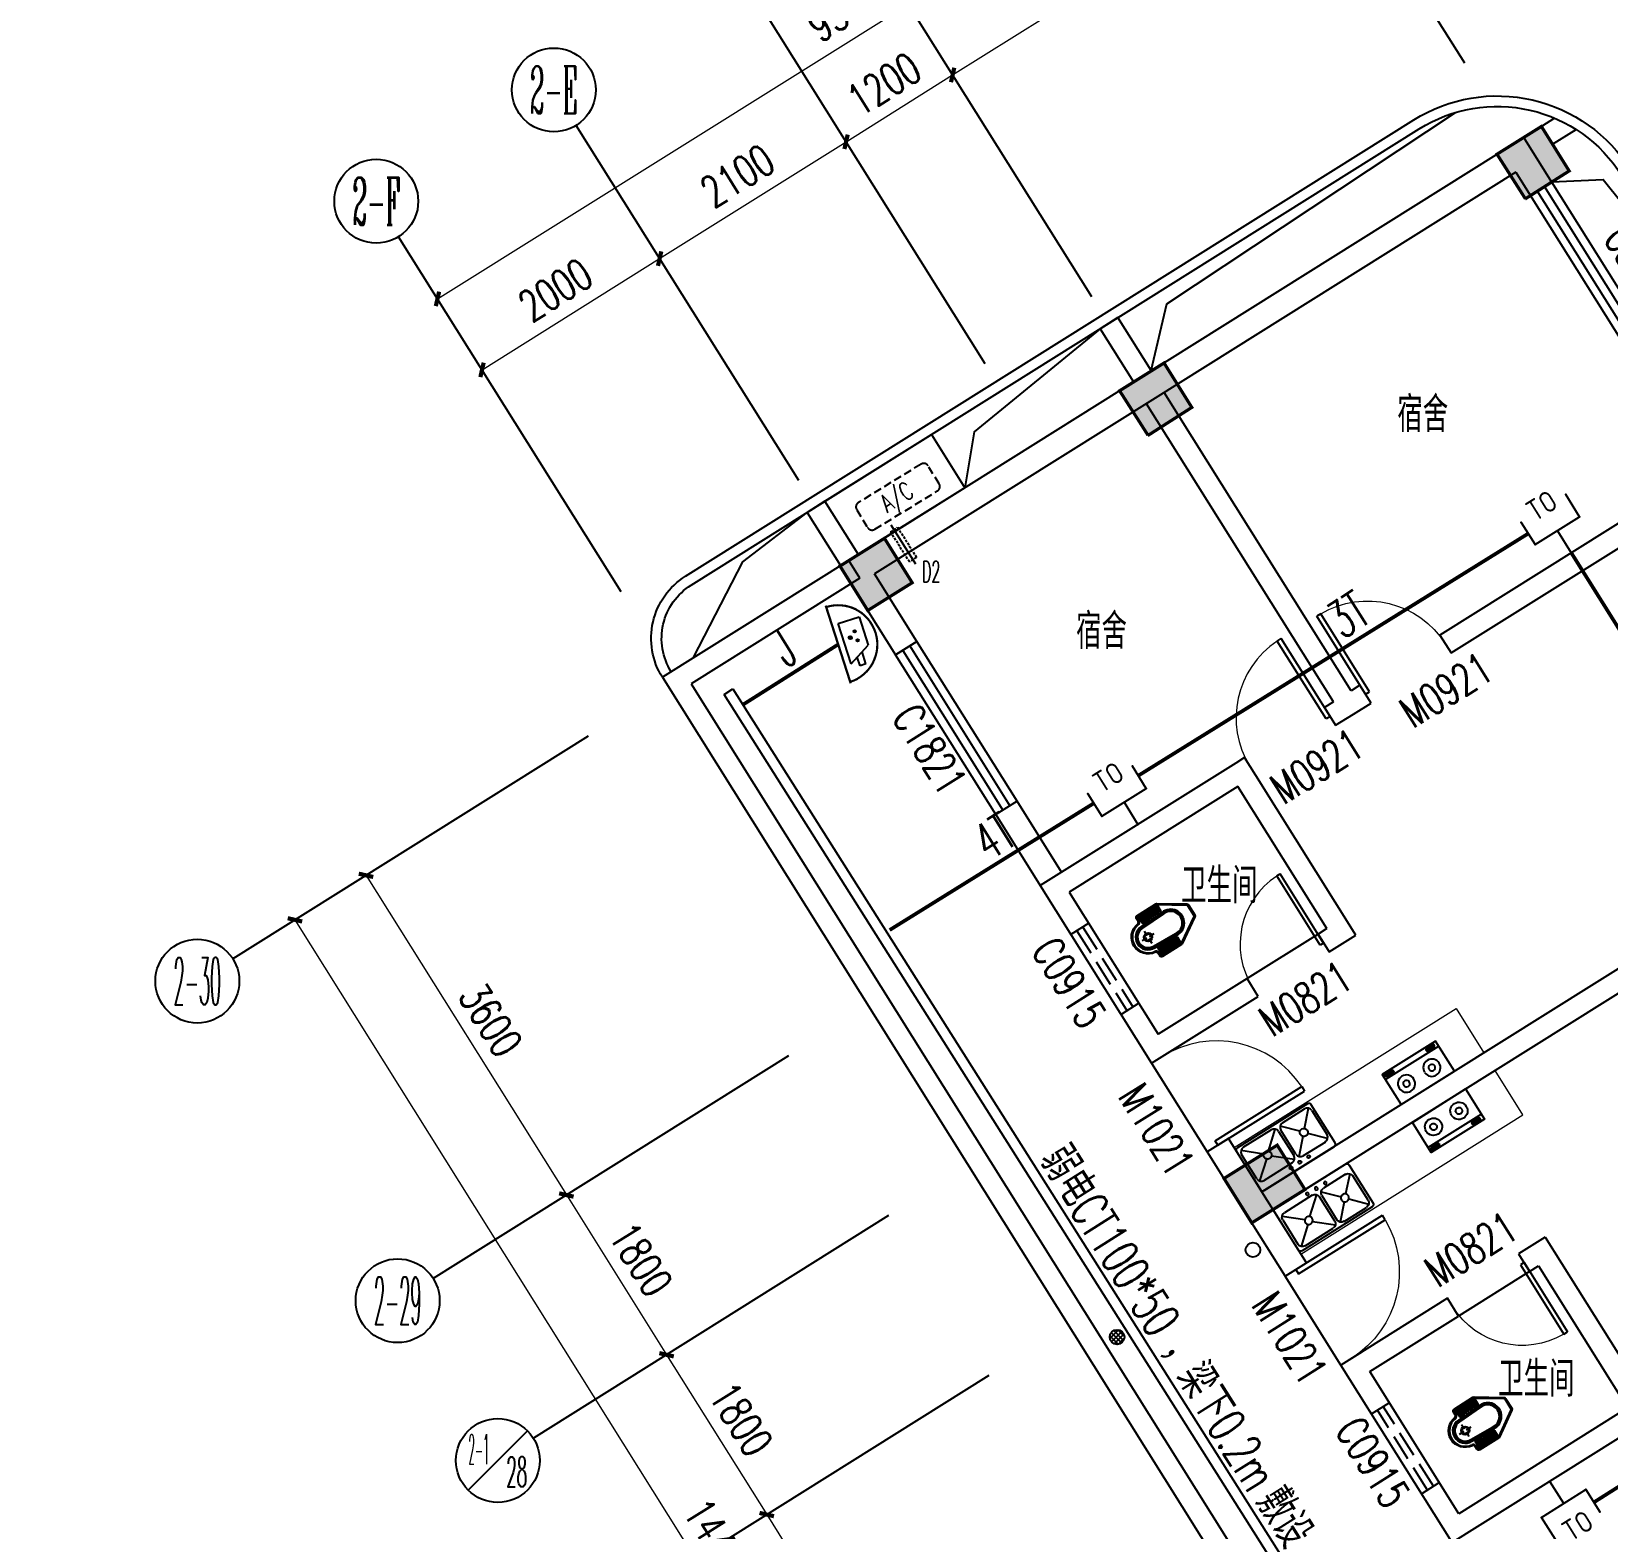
# Model space of a CAD drawing. Extents: x -9422388 to 15610651, y -1992469 to 953794.
# Drawn here: x -2559609 to -2544570, y -347411 to -333124 of the extents above; entities that cross this region are included whole.
import ezdxf
from ezdxf.enums import TextEntityAlignment as Align

# ---------------------------------------------------------------- set-up
doc = ezdxf.new("R2010")
doc.units = 0
doc.header["$LTSCALE"] = 1000
for name, pattern in [('( Hidden )', [0.375, 0.25, -0.125]), ('ACAD_ISO04W100', [30, 24, -3, 0, -3]), ('DASH', [0.35, 0.25, -0.1])]:
    doc.linetypes.add(name, pattern=pattern)
for name, color, linetype in [('A-ANNO-TEXT', 7, 'Continuous'), ('A-ELEV-LIN-0.3', 30, 'Continuous'), ('A-ELEV-LIN-0.4', 40, 'Continuous'), ('A-FLOR-HVAC', 4, 'Continuous'), ('A-FLOR-OTHER2-ON', 83, 'Continuous'), ('A-SECT-DOOR', 141, 'Continuous'), ('AXIS', 3, 'Continuous'), ('AXIS_TEXT', 7, 'Continuous'), ('C-KZ', 2, 'Continuous'), ('C-Z-HATCH', 253, 'Continuous'), ('CABLETRAY_PDS', 5, 'Continuous'), ('EQUIP-安防', 3, 'Continuous'), ('EQUIP-通讯', 3, 'Continuous'), ('PUB_TEXT', 7, 'Continuous'), ('TEL_TEXT', 7, 'Continuous'), ('WALL', 9, 'Continuous'), ('WALL-PARAPET', 6, 'Continuous'), ('WINDOW', 4, 'Continuous'), ('WINDOW_TEXT', 7, 'Continuous'), ('WIRE-通讯', 4, 'Continuous'), ('厨具', 4, 'Continuous'), ('洁具', 253, 'Continuous')]:
    doc.layers.add(name, color=color, linetype=linetype)
doc.layers.add('建筑底图', color=8, linetype='Continuous', lineweight=5)
doc.styles.add('_SIMPLEX', font='SIMPLEX.shx', dxfattribs={"width": 0.7})
doc.styles.add('_TCH_AXIS', font='COMPLEX', dxfattribs={"bigfont": 'GBCBIG'})
doc.styles.add('_TCH_DIM', font='SIMPLEX', dxfattribs={"bigfont": 'GBCBIG'})
doc.styles.add('_TCH_DIM_T3', font='SIMPLEX', dxfattribs={"width": 0.705882, "bigfont": 'GBCBIG'})
doc.styles.add('_TCH_WINDOW', font='SIMPLEX', dxfattribs={"height": 3.5, "bigfont": 'GBCBIG'})
doc.styles.add('_TEL_ATTDEF', font='GBENOR', dxfattribs={"width": 0.8, "height": 3, "bigfont": 'GBCBIG'})
doc.styles.add('_TEL_DIM', font='SIMPLEX', dxfattribs={"width": 0.8, "height": 3.5, "bigfont": 'HZTXT'})
doc.styles.add('COMPLEX', font='COMPLEX')
doc.dimstyles.new('_TCH_ARCH&&100', dxfattribs={"dimtxt": 297.5, "dimasz": 100, "dimexe": 250, "dimexo": 300, "dimgap": 126.25, "dimtad": 1, "dimdec": 0, "dimzin": 0, "dimdsep": 46, "dimtxsty": '_TCH_DIM_T3', "dimblk": 'ARCHTICK', "dimcen": 0.09, "dimclrt": 7, "dimazin": 2, "dimtfac": 1, "dimtdec": 0, "dimtix": 1, "dimtmove": 2, "dimatfit": 3, "dimfxl": 0, "dimtolj": 1, "dimtzin": 0, "dimarcsym": 0})

# ---------------------------------------------------------------- blocks, each defined once
blk = doc.blocks.new('$plan$00002871')
at = {"layer": '洁具', "color": 0}
for p, q in [((0, -475), (0, -423)), ((-15, -490), (-67, -490)), ((0, -505), (0, -557)), ((15, -490), (67, -490))]:
    blk.add_line(p, q, dxfattribs=at)
for points in [[(159, -508, -0.88995), (-159, -508, 0.380538), (-179, -491), (-210, -491, -0.414214), (-230, -471), (-230, -258, -0.144595), (-227, -247), (-73, -9, -0.254383), (-56, 0), (56, 0, -0.254383), (73, -9), (227, -247, -0.144595), (230, -258), (230, -471, -0.414214), (210, -491), (179, -491, 0.380538)], [(120, -491), (130, -252, 1.134994), (-130, -252), (-120, -491, 0.992594)], [(105, -490), (115, -251, 1.141146), (-115, -251), (-105, -490, 0.994896)], [(100, -490), (110, -251, 1.143479), (-110, -251), (-100, -490, 0.995777)], [(-149, -264, 1), (-149, -252), (-207, -252, 1), (-207, -264)], [(-148, -287, 1), (-148, -275), (-207, -275, 1), (-207, -287)], [(-147, -307, 1), (-147, -295), (-207, -295, 1), (-207, -307)], [(-149, -263, 1), (-149, -253), (-207, -253, 1), (-207, -263)], [(-148, -286, 1), (-148, -276), (-207, -276, 1), (-207, -286)], [(-147, -306, 1), (-147, -296), (-207, -296, 1), (-207, -306)], [(148, -287, -1), (148, -275), (207, -275, -1), (207, -287)], [(147, -307, -1), (147, -295), (207, -295, -1), (207, -307)], [(148, -286, -1), (148, -276), (207, -276, -1), (207, -286)], [(147, -306, -1), (147, -296), (207, -296, -1), (207, -306)], [(149, -264, -1), (149, -252), (207, -252, -1), (207, -264)], [(149, -263, -1), (149, -253), (207, -253, -1), (207, -263)], [(-146, -330, 1), (-146, -319), (-207, -319, 1), (-207, -330)], [(-146, -352, 1), (-146, -341), (-207, -341, 1), (-207, -352)], [(-145, -376, 1), (-145, -364), (-207, -364, 1), (-207, -376)], [(-144, -399, 1), (-144, -388), (-207, -388, 1), (-207, -399)], [(-143, -423, 1), (-143, -411), (-207, -411, 1), (-207, -423)], [(-141, -444, 1), (-141, -432), (-207, -432, 1), (-207, -444)], [(-146, -329, 1), (-146, -320), (-207, -320, 1), (-207, -329)], [(-146, -351, 1), (-146, -342), (-207, -342, 1), (-207, -351)], [(-145, -375, 1), (-145, -365), (-207, -365, 1), (-207, -375)], [(-144, -398, 1), (-144, -389), (-207, -389, 1), (-207, -398)], [(-143, -422, 1), (-143, -412), (-207, -412, 1), (-207, -422)], [(-141, -443, 1), (-141, -433), (-207, -433, 1), (-207, -443)], [(141, -444, -1), (141, -432), (207, -432, -1), (207, -444)], [(141, -443, -1), (141, -433), (207, -433, -1), (207, -443)], [(143, -423, -1), (143, -411), (207, -411, -1), (207, -423)], [(144, -399, -1), (144, -388), (207, -388, -1), (207, -399)], [(143, -422, -1), (143, -412), (207, -412, -1), (207, -422)], [(145, -376, -1), (145, -364), (207, -364, -1), (207, -376)], [(144, -398, -1), (144, -389), (207, -389, -1), (207, -398)], [(146, -352, -1), (146, -341), (207, -341, -1), (207, -352)], [(145, -375, -1), (145, -365), (207, -365, -1), (207, -375)], [(146, -330, -1), (146, -319), (207, -319, -1), (207, -330)], [(146, -351, -1), (146, -342), (207, -342, -1), (207, -351)], [(146, -329, -1), (146, -320), (207, -320, -1), (207, -329)], [(-141, -464, 1), (-141, -453), (-207, -453, 1), (-207, -464)], [(-141, -463, 1), (-141, -454), (-207, -454, 1), (-207, -463)], [(141, -464, -1), (141, -453), (207, -453, -1), (207, -464)], [(141, -463, -1), (141, -454), (207, -454, -1), (207, -463)]]:
    blk.add_lwpolyline(points, format="xyb", close=True, dxfattribs=at)
blk.add_lwpolyline([(-149, -507, 0.380538), (-179, -481), (-210, -481, -0.414214), (-220, -471), (-220, -258, -0.144595), (-218, -253), (-64, -15, -0.254383), (-56, -10), (56, -10, -0.254383), (64, -15), (218, -253, -0.144595), (220, -258), (220, -471, -0.414214), (210, -481), (179, -481, 0.380538), (149, -507, 0.380538)], format="xyb", dxfattribs=at)
for radius in [40, 31.7]:
    blk.add_circle((0, -490), radius, dxfattribs=at)
blk.add_arc((0, -490), 150, 186.665, 353.335, dxfattribs=at)
blk = doc.blocks.new('宿舍楼柱网1')
at = {"layer": 'C-Z-HATCH'}
h = blk.add_hatch(color=0, dxfattribs=at)
h.dxf.hatch_style = 1
h.paths.add_polyline_path([(645860, 167538), (646284, 167803), (646019, 168227), (645595, 167962)])
h = blk.add_hatch(color=0, dxfattribs=at)
h.dxf.hatch_style = 1
edge = h.paths.add_edge_path()
edge.add_line((642259, 165280), (642680, 165549))
edge.add_line((642680, 165549), (642415, 165973))
edge.add_line((642415, 165973), (641991, 165708))
edge.add_line((641991, 165708), (642262, 165283))
h = blk.add_hatch(color=0, dxfattribs=at)
h.dxf.hatch_style = 1
h.paths.add_polyline_path([(642259, 165280), (642683, 165545), (642418, 165969), (641994, 165704)])
h = blk.add_hatch(color=0, dxfattribs=at)
h.dxf.hatch_style = 1
h.paths.add_polyline_path([(639588, 163611), (640012, 163876), (639747, 164300), (639323, 164035)])
h = blk.add_hatch(color=0, dxfattribs=at)
h.dxf.hatch_style = 1
h.paths.add_polyline_path([(643252, 157766), (643760, 158084), (643495, 158508), (642987, 158190)])
at = {"layer": 'C-KZ', "color": 0, "const_width": 30}
for points in [[(645860, 167538), (646281, 167806), (646016, 168231), (645592, 167966), (645863, 167540)], [(642259, 165280), (642680, 165549), (642415, 165973), (641991, 165708), (642262, 165283)], [(639588, 163611), (640012, 163876), (639747, 164300), (639323, 164035), (639588, 163611)], [(643252, 157766), (643760, 158084), (643495, 158508), (642987, 158190), (643252, 157766)]]:
    blk.add_lwpolyline(points, dxfattribs=at)
blk = doc.blocks.new('KTWJ1')
at = {"layer": 'A-FLOR-HVAC', "color": 0, "linetype": '( Hidden )', "ltscale": 0.3}
blk.add_lwpolyline([(152982, -14209, 0.414214), (153032, -14259), (153732, -14259, 0.414214), (153782, -14209), (153782, -14009, 0.414214), (153732, -13959), (153032, -13959, 0.414214), (152982, -14009)], format="xyb", close=True, dxfattribs=at)
at = {"layer": 'A-FLOR-HVAC', "color": 0, "style": '_TCH_WINDOW', "width": 0.705882}
blk.add_text('A/C', height=170, dxfattribs=at).set_placement((153214, -14188))
blk = doc.blocks.new('A$C0CF77FE4')
at = {"layer": 'A-FLOR-OTHER2-ON', "color": 0, "linetype": 'ACAD_ISO04W100', "ltscale": 5}
blk.add_line((40, 440), (40, 0), dxfattribs=at)
at = {"layer": 'A-FLOR-OTHER2-ON', "color": 0, "linetype": 'DASH', "ltscale": 0.1}
blk.add_lwpolyline([(0, 390), (80, 390), (80, 50), (0, 50)], close=True, dxfattribs=at)
blk = doc.blocks.new('$TCHSYS$WIN2D')
at = {"color": 0}
for p, q in [((-0.5, 0.5), (0.5, 0.5)), ((-0.5, 0.5), (-0.5, -0.5)), ((0.5, 0.5), (0.5, -0.5)), ((0.5, 0.1667), (-0.5, 0.1667)), ((0.5, -0.1667), (-0.5, -0.1667)), ((-0.5, -0.5), (0.5, -0.5))]:
    blk.add_line(p, q, dxfattribs=at)
blk = doc.blocks.new('$DorLib2D$00000001')
at = {"color": 0}
for p, q in [((0.45, 0.975), (0.5, 0.975)), ((0.45, 0), (0.45, 0.975)), ((0.5, 0), (0.5, 0.975)), ((0.5, 0), (0.45, 0))]:
    blk.add_line(p, q, dxfattribs=at)
at = {"color": 0, "lineweight": 13}
blk.add_arc((0.475, 0), 0.975, 91.4693, 180, dxfattribs=at)
blk = doc.blocks.new('$plan$00002777')
at = {"layer": '厨具', "color": 0}
for p, q in [((-300, -284), (300, -284)), ((-267, -307), (-267, -318)), ((-257, -316), (-257, -333)), ((-192, -316), (-257, -316)), ((-257, -333), (-192, -333)), ((-192, -333), (-192, -316)), ((-176, -308), (-176, -318)), ((192, -308), (192, -318)), ((208, -316), (273, -316)), ((208, -333), (208, -316)), ((273, -333), (208, -333)), ((273, -316), (273, -333)), ((284, -307), (284, -318))]:
    blk.add_line(p, q, dxfattribs=at)
blk.add_lwpolyline([(300, 0), (-300, 0), (-300, -340), (300, -340)], close=True, dxfattribs=at)
for points in [[(-176, -308, 0.259034), (-178, -304, 0.076276), (-189, -299, 0.036515), (-203, -297, 0.026615), (-221, -296, 0.026615), (-240, -297, 0.036515), (-254, -299, 0.076276), (-265, -304, 0.259034), (-267, -308, 0.078462), (-267, -309, 0.056762)], [(192, -308, -0.259034), (194, -304, -0.076276), (205, -299, -0.036515), (219, -297, -0.026615), (238, -296, -0.026615), (257, -297, -0.036515), (270, -299, -0.076276), (282, -304, -0.259034), (284, -308, -0.078462), (283, -309, -0.056762)], [(-176, -318, 0.259034), (-178, -315, 0.076276), (-189, -310, 0.036515), (-203, -307, 0.026615), (-221, -306, 0.026615), (-240, -307, 0.036515), (-254, -310, 0.076276), (-265, -315, 0.259034), (-267, -318, 0.259034), (-265, -322, 0.056762), (-257, -326, 0.036515)], [(-192, -327, 0.008736), (-189, -327, 0.076276), (-178, -322, 0.259034), (-176, -318, 0.259034)], [(192, -318, -0.259034), (194, -315, -0.076276), (205, -310, -0.036515), (219, -307, -0.026615), (238, -306, -0.026615), (257, -307, -0.036515), (270, -310, -0.076276), (282, -315, -0.259034), (284, -318, -0.259034), (282, -322, -0.056762), (273, -326, -0.036515)], [(208, -327, -0.008736), (205, -327, -0.076276), (194, -322, -0.259034), (192, -318, -0.259034)]]:
    blk.add_lwpolyline(points, format="xyb", dxfattribs=at)
for centre, radius, start, end in [((-135, -143), 82.5, 0.964, 0), ((-135, -143), 31.6, 0.6532, 0), ((151, -143), 82.5, 180, 179.036), ((151, -143), 31.6, 180, 179.3468)]:
    blk.add_arc(centre, radius, start, end, dxfattribs=at)
blk = doc.blocks.new('$plan$00002763')
at = {"layer": '洁具', "color": 0}
for p, q in [((-395, -405), (-395, -132)), ((-381, -98), (-246, -241)), ((-345, -82), (-95, -82)), ((-59, -98), (-194, -241)), ((-45, -132), (-45, -405)), ((-20, -405), (-20, -132)), ((-6, -98), (161, -241)), ((30, -82), (345, -82)), ((381, -98), (214, -241)), ((395, -132), (395, -405)), ((-246, -297), (-381, -440)), ((-194, -297), (-59, -440)), ((161, -297), (-6, -440)), ((214, -297), (381, -440)), ((-95, -455), (-345, -455)), ((345, -455), (30, -455))]:
    blk.add_line(p, q, dxfattribs=at)
blk.add_lwpolyline([(-420, -25), (-420, -455, 0.200464), (-413, -473, 0.197353), (-395, -480), (395, -480, 0.19737), (413, -473, 0.200447), (420, -455), (420, -25, 0.200464), (413, -7, 0.197353), (395, 0), (-395, 0, 0.19737), (-413, -7, 0.200447), (-420, -25)], format="xyb", close=True, dxfattribs=at)
for centre, major_axis, start_param, end_param in [((-345, -132), (-50, 0), -1.570796, 0), ((-136, -48), (-14.2, 0), 3.141593, 9.424778), ((-95, -132), (-50, 0), 3.141593, 4.712389), ((-36, -48), (-15.1, 0), 3.141593, 9.424778), ((30, -132), (-50, 0), -1.570796, 0), ((64, -48), (-14.2, 0), 3.141593, 9.424778), ((345, -132), (-50, 0), 3.141593, 4.712389), ((-220, -269), (-38.6, 0), 3.141593, 9.424778), ((188, -269), (-38.6, 0), 3.141593, 9.424778), ((-345, -405), (50, 0), 3.141593, 4.712389), ((-95, -405), (50, 0), 4.712389, 6.283185), ((30, -405), (50, 0), 3.141593, 4.712389), ((345, -405), (50, 0), 4.712389, 6.283185)]:
    blk.add_ellipse(centre, major_axis=major_axis, ratio=0.9938, start_param=start_param, end_param=end_param, dxfattribs=at)
blk = doc.blocks.new('_ArchTick')
at = {"color": 0, "linetype": 'ByBlock', "const_width": 0.4}
blk.add_lwpolyline([(-0.5, -0.5), (0.5, 0.5)], dxfattribs=at)
blk = doc.blocks.new('*D694')
at = {"layer": 'AXIS', "color": 0, "lineweight": -2, "transparency": 16777216}
for p, q in [((2022897, -372113), (2021171, -369359)), ((2013254, -374616), (2021304, -369571)), ((2014847, -377158), (2013121, -374404))]:
    blk.add_line(p, q, dxfattribs=at)
at = {"layer": 'Defpoints', "color": 0, "transparency": 16777216}
for p in [(2021304, -369571), (2023056, -372367), (2015007, -377412)]:
    blk.add_point(p, dxfattribs=at)
at = {"layer": 'AXIS', "color": 0, "lineweight": -2, "transparency": 16777216, "xscale": 100, "yscale": 100, "zscale": 100}
for p, rotation in [((2021304, -369571), 32.07829767622253), ((2013254, -374616), 212.0782976762225)]:
    blk.add_blockref('_ArchTick', p, dxfattribs=dict(at, rotation=rotation))
at = {"layer": 'AXIS', "color": 7, "transparency": 16777216, "insert": (2017133, -371860), "char_height": 297.5, "attachment_point": 5, "rotation": 32.0783, "style": '_TCH_DIM_T3'}
blk.add_mtext('\\A1;9500', dxfattribs=at)
blk = doc.blocks.new('*D695')
at = {"layer": 'AXIS', "color": 0, "lineweight": -2, "transparency": 16777216}
for p, q in [((2016542, -376096), (2015241, -374020)), ((2013679, -375294), (2015374, -374232)), ((2014847, -377158), (2013546, -375082))]:
    blk.add_line(p, q, dxfattribs=at)
at = {"layer": 'Defpoints', "color": 0, "transparency": 16777216}
for p in [(2015374, -374232), (2016701, -376350), (2015007, -377412)]:
    blk.add_point(p, dxfattribs=at)
at = {"layer": 'AXIS', "color": 0, "lineweight": -2, "transparency": 16777216, "xscale": 100, "yscale": 100, "zscale": 100}
for p, rotation in [((2015374, -374232), 32.07829767622299), ((2013679, -375294), 212.078297676223)]:
    blk.add_blockref('_ArchTick', p, dxfattribs=dict(at, rotation=rotation))
at = {"layer": 'AXIS', "color": 7, "transparency": 16777216, "insert": (2014380, -374530), "char_height": 297.5, "attachment_point": 5, "rotation": 32.0783, "style": '_TCH_DIM_T3'}
blk.add_mtext('\\A1;2000', dxfattribs=at)
blk = doc.blocks.new('*D696')
at = {"layer": 'AXIS', "color": 0, "lineweight": -2, "transparency": 16777216}
for p, q in [((2018322, -374981), (2017020, -372905)), ((2015374, -374232), (2017153, -373117)), ((2016542, -376096), (2015241, -374020))]:
    blk.add_line(p, q, dxfattribs=at)
at = {"layer": 'Defpoints', "color": 0, "transparency": 16777216}
for p in [(2017153, -373117), (2018481, -375235), (2016701, -376350)]:
    blk.add_point(p, dxfattribs=at)
at = {"layer": 'AXIS', "color": 0, "lineweight": -2, "transparency": 16777216, "xscale": 100, "yscale": 100, "zscale": 100}
for p, rotation in [((2017153, -373117), 32.07829767622366), ((2015374, -374232), 212.0782976762237)]:
    blk.add_blockref('_ArchTick', p, dxfattribs=dict(at, rotation=rotation))
at = {"layer": 'AXIS', "color": 7, "transparency": 16777216, "insert": (2016117, -373441), "char_height": 297.5, "attachment_point": 5, "rotation": 32.0783, "style": '_TCH_DIM_T3'}
blk.add_mtext('\\A1;2100', dxfattribs=at)
blk = doc.blocks.new('*D697')
at = {"layer": 'AXIS', "color": 0, "lineweight": -2, "transparency": 16777216}
for p, q in [((2019338, -374343), (2018037, -372267)), ((2017153, -373117), (2018170, -372479)), ((2018322, -374981), (2017020, -372905))]:
    blk.add_line(p, q, dxfattribs=at)
at = {"layer": 'Defpoints', "color": 0, "transparency": 16777216}
for p in [(2018170, -372479), (2019498, -374598), (2018481, -375235)]:
    blk.add_point(p, dxfattribs=at)
at = {"layer": 'AXIS', "color": 0, "lineweight": -2, "transparency": 16777216, "xscale": 100, "yscale": 100, "zscale": 100}
for p, rotation in [((2018170, -372479), 32.07829767622238), ((2017153, -373117), 212.0782976762224)]:
    blk.add_blockref('_ArchTick', p, dxfattribs=dict(at, rotation=rotation))
at = {"layer": 'AXIS', "color": 7, "transparency": 16777216, "insert": (2017515, -372565), "char_height": 297.5, "attachment_point": 5, "rotation": 32.0783, "style": '_TCH_DIM_T3'}
blk.add_mtext('\\A1;1200', dxfattribs=at)
blk = doc.blocks.new('*D698')
at = {"layer": 'AXIS', "color": 0, "lineweight": -2, "transparency": 16777216}
for p, q in [((2022897, -372113), (2021596, -370037)), ((2018170, -372479), (2021729, -370249)), ((2019338, -374343), (2018037, -372267))]:
    blk.add_line(p, q, dxfattribs=at)
at = {"layer": 'Defpoints', "color": 0, "transparency": 16777216}
for p in [(2021729, -370249), (2023056, -372367), (2019498, -374598)]:
    blk.add_point(p, dxfattribs=at)
at = {"layer": 'AXIS', "color": 0, "lineweight": -2, "transparency": 16777216, "xscale": 100, "yscale": 100, "zscale": 100}
for p, rotation in [((2021729, -370249), 32.07829767622178), ((2018170, -372479), 212.0782976762218)]:
    blk.add_blockref('_ArchTick', p, dxfattribs=dict(at, rotation=rotation))
at = {"layer": 'AXIS', "color": 7, "transparency": 16777216, "insert": (2019803, -371131), "char_height": 297.5, "attachment_point": 5, "rotation": 32.0783, "style": '_TCH_DIM_T3'}
blk.add_mtext('\\A1;4200', dxfattribs=at)
blk = doc.blocks.new('*D716')
at = {"layer": 'AXIS', "color": 0, "lineweight": -2, "transparency": 16777216}
for p, q in [((2014436, -378950), (2011683, -380676)), ((2011894, -380543), (2019542, -392745)), ((2022084, -391152), (2019330, -392878))]:
    blk.add_line(p, q, dxfattribs=at)
at = {"layer": 'Defpoints', "color": 0, "transparency": 16777216}
for p in [(2014691, -378791), (2022338, -390992), (2019542, -392745)]:
    blk.add_point(p, dxfattribs=at)
at = {"layer": 'AXIS', "color": 0, "lineweight": -2, "transparency": 16777216, "xscale": 100, "yscale": 100, "zscale": 100}
for p, rotation in [((2011894, -380543), 122.0782976762229), ((2019542, -392745), 302.0782976762229)]:
    blk.add_blockref('_ArchTick', p, dxfattribs=dict(at, rotation=rotation))
at = {"layer": 'AXIS', "color": 7, "transparency": 16777216, "insert": (2015951, -386498), "char_height": 297.5, "attachment_point": 5, "rotation": 302.0783, "style": '_TCH_DIM_T3'}
blk.add_mtext('\\A1;14400', dxfattribs=at)
blk = doc.blocks.new('_AXISO')
at = {"color": 0}
blk.add_circle((0, 0), 0.5, dxfattribs=at)
at = {"layer": 'AXIS_TEXT', "color": 0, "style": 'COMPLEX', "width": 1.041667}
blk.add_attdef('A', text='', height=0.56, dxfattribs=at).set_placement((-0.25, -0.28), (0.25, -0.28), align=Align.FIT)
blk = doc.blocks.new('*D719')
at = {"layer": 'AXIS', "color": 0, "lineweight": -2, "transparency": 16777216}
for p, q in [((2018260, -385051), (2016184, -386352)), ((2016396, -386219), (2017352, -387744)), ((2019216, -386576), (2017140, -387877))]:
    blk.add_line(p, q, dxfattribs=at)
at = {"layer": 'Defpoints', "color": 0, "transparency": 16777216}
for p in [(2018514, -384891), (2019470, -386417), (2017352, -387744)]:
    blk.add_point(p, dxfattribs=at)
at = {"layer": 'AXIS', "color": 0, "lineweight": -2, "transparency": 16777216, "xscale": 100, "yscale": 100, "zscale": 100}
for p, rotation in [((2016396, -386219), 122.0782976762242), ((2017352, -387744), 302.0782976762242)]:
    blk.add_blockref('_ArchTick', p, dxfattribs=dict(at, rotation=rotation))
at = {"layer": 'AXIS', "color": 7, "transparency": 16777216, "insert": (2017107, -386836), "char_height": 297.5, "attachment_point": 5, "rotation": 302.0783, "style": '_TCH_DIM_T3'}
blk.add_mtext('\\A1;1800', dxfattribs=at)
blk = doc.blocks.new('*D720')
at = {"layer": 'AXIS', "color": 0, "lineweight": -2, "transparency": 16777216}
for p, q in [((2017304, -383526), (2015228, -384827)), ((2015440, -384694), (2016396, -386219)), ((2018260, -385051), (2016184, -386352))]:
    blk.add_line(p, q, dxfattribs=at)
at = {"layer": 'Defpoints', "color": 0, "transparency": 16777216}
for p in [(2017558, -383366), (2018514, -384891), (2016396, -386219)]:
    blk.add_point(p, dxfattribs=at)
at = {"layer": 'AXIS', "color": 0, "lineweight": -2, "transparency": 16777216, "xscale": 100, "yscale": 100, "zscale": 100}
for p, rotation in [((2015440, -384694), 122.0782976762214), ((2016396, -386219), 302.0782976762214)]:
    blk.add_blockref('_ArchTick', p, dxfattribs=dict(at, rotation=rotation))
at = {"layer": 'AXIS', "color": 7, "transparency": 16777216, "insert": (2016151, -385310), "char_height": 297.5, "attachment_point": 5, "rotation": 302.0783, "style": '_TCH_DIM_T3'}
blk.add_mtext('\\A1;1800', dxfattribs=at)
blk = doc.blocks.new('*D721')
at = {"layer": 'AXIS', "color": 0, "lineweight": -2, "transparency": 16777216}
for p, q in [((2016348, -382000), (2014272, -383302)), ((2014484, -383169), (2015440, -384694)), ((2017304, -383526), (2015228, -384827))]:
    blk.add_line(p, q, dxfattribs=at)
at = {"layer": 'Defpoints', "color": 0, "transparency": 16777216}
for p in [(2016602, -381841), (2017558, -383366), (2015440, -384694)]:
    blk.add_point(p, dxfattribs=at)
at = {"layer": 'AXIS', "color": 0, "lineweight": -2, "transparency": 16777216, "xscale": 100, "yscale": 100, "zscale": 100}
for p, rotation in [((2014484, -383169), 122.0782976762232), ((2015440, -384694), 302.0782976762232)]:
    blk.add_blockref('_ArchTick', p, dxfattribs=dict(at, rotation=rotation))
at = {"layer": 'AXIS', "color": 7, "transparency": 16777216, "insert": (2015195, -383785), "char_height": 297.5, "attachment_point": 5, "rotation": 302.0783, "style": '_TCH_DIM_T3'}
blk.add_mtext('\\A1;1800', dxfattribs=at)
blk = doc.blocks.new('*D722')
at = {"layer": 'AXIS', "color": 0, "lineweight": -2, "transparency": 16777216}
for p, q in [((2014436, -378950), (2012360, -380251)), ((2012572, -380118), (2014484, -383169)), ((2016348, -382000), (2014272, -383302))]:
    blk.add_line(p, q, dxfattribs=at)
at = {"layer": 'Defpoints', "color": 0, "transparency": 16777216}
for p in [(2014691, -378791), (2016602, -381841), (2014484, -383169)]:
    blk.add_point(p, dxfattribs=at)
at = {"layer": 'AXIS', "color": 0, "lineweight": -2, "transparency": 16777216, "xscale": 100, "yscale": 100, "zscale": 100}
for p, rotation in [((2012572, -380118), 122.0782976762225), ((2014484, -383169), 302.0782976762225)]:
    blk.add_blockref('_ArchTick', p, dxfattribs=dict(at, rotation=rotation))
at = {"layer": 'AXIS', "color": 7, "transparency": 16777216, "insert": (2013761, -381498), "char_height": 297.5, "attachment_point": 5, "rotation": 302.0783, "style": '_TCH_DIM_T3'}
blk.add_mtext('\\A1;3600', dxfattribs=at)
blk = doc.blocks.new('$equip$00002353')
for p, q in [((0.75, 0), (-0.75, 0)), ((-0.517, -0.393), (-0.517, -0.273)), ((-0.517, -0.273), (-0.341, -0.273)), ((-0.427, -0.123), (0.383, -0.123)), ((-0.427, -0.123), (-0.187, -0.543)), ((0.383, -0.123), (0.383, -0.543)), ((-0.517, -0.393), (-0.273, -0.393)), ((0.383, -0.543), (-0.187, -0.543))]:
    blk.add_line(p, q)
at = {"const_width": 0.04}
for points in [[(-0.75, 0), (-0.779, 0)], [(0.75, 0), (0.779, 0)]]:
    blk.add_lwpolyline(points, dxfattribs=at)
blk.add_lwpolyline([(0.75, 0, -1), (-0.75, 0), (0.75, 0), (0.75, 0, -1), (-0.75, 0, -1.517539)], format="xyb", dxfattribs=at)
for centre, radius in [((0.052, -0.26), 0.03), ((-0.038, -0.38), 0.024), ((0.142, -0.38), 0.024)]:
    blk.add_circle(centre, radius)
blk.add_arc((0, 0), 0.75, 180, 0)
for p in [(-0.75, 0), (0, 0), (0.75, 0), (0, -0.75)]:
    blk.add_point(p)
for points in [[(0.026, -0.245), (0.078, -0.245), (0.022, -0.26), (0.082, -0.26)], [(0.026, -0.275), (0.078, -0.275), (0.022, -0.26), (0.082, -0.26)], [(0.037, -0.234), (0.067, -0.234), (0.026, -0.245), (0.078, -0.245)], [(0.037, -0.286), (0.067, -0.286), (0.026, -0.275), (0.078, -0.275)], [(0.052, -0.23), (0.052, -0.23), (0.037, -0.234), (0.067, -0.234)], [(0.052, -0.29), (0.052, -0.29), (0.037, -0.286), (0.067, -0.286)], [(-0.059, -0.368), (-0.017, -0.368), (-0.062, -0.38), (-0.014, -0.38)], [(-0.059, -0.392), (-0.017, -0.392), (-0.062, -0.38), (-0.014, -0.38)], [(-0.05, -0.359), (-0.026, -0.359), (-0.059, -0.368), (-0.017, -0.368)], [(-0.05, -0.401), (-0.026, -0.401), (-0.059, -0.392), (-0.017, -0.392)], [(-0.038, -0.356), (-0.038, -0.356), (-0.05, -0.359), (-0.026, -0.359)], [(-0.038, -0.404), (-0.038, -0.404), (-0.05, -0.401), (-0.026, -0.401)], [(0.121, -0.368), (0.163, -0.368), (0.118, -0.38), (0.166, -0.38)], [(0.121, -0.392), (0.163, -0.392), (0.118, -0.38), (0.166, -0.38)], [(0.13, -0.359), (0.154, -0.359), (0.121, -0.368), (0.163, -0.368)], [(0.13, -0.401), (0.154, -0.401), (0.121, -0.392), (0.163, -0.392)], [(0.142, -0.356), (0.142, -0.356), (0.13, -0.359), (0.154, -0.359)], [(0.142, -0.404), (0.142, -0.404), (0.13, -0.401), (0.154, -0.401)]]:
    blk.add_solid(points)
at = {"color": 7, "style": '_TEL_DIM', "flags": 1}
blk.add_attdef('A', text='', height=0.00002, dxfattribs=at).set_placement((0, 0), align=Align.MIDDLE_CENTER)
blk = doc.blocks.new('$equip$00001847')
for p, q in [((-0.5, 0.499), (-0.5, 0.999)), ((0.5, 0.999), (0.5, 0.499)), ((0.5, 0.499), (-0.5, 0.499)), ((0, 0.5), (0, 0))]:
    blk.add_line(p, q)
for p in [(-0.5, 0.999), (0.5, 0.999), (-0.5, 0.499), (0.5, 0.499), (0, 0)]:
    blk.add_point(p)
at = {"color": 7, "style": '_TEL_DIM'}
blk.add_attdef('$TEXT$', text='', height=0.4, dxfattribs=at).set_placement((0, 0.999), align=Align.MIDDLE_CENTER)
at = {"color": 7, "style": '_TEL_DIM', "flags": 1}
blk.add_attdef('A', text='', height=0.00002, dxfattribs=at).set_placement((0, 0), align=Align.MIDDLE_CENTER)
blk = doc.blocks.new('5555')
at = {"layer": 'A-ELEV-LIN-0.4'}
h = blk.add_hatch(dxfattribs=at)
h.set_pattern_fill('ANSI37', color=8, scale=20)
h.set_pattern_definition([(45, (965431.623, -520.39), (-22.4506403, 22.4506403), []), (135, (965431.623, -520.39), (-22.4506403, -22.4506403), [])])
edge = h.paths.add_edge_path()
edge.add_arc((2019739.1, -384525), 70, 0, 360)
at = {"color": 8}
for points in [[(2021121.8, -383139.1), (2020856.3, -382715.4), (2022974.6, -381387.7), (2023240.1, -381811.4)], [(2021228, -383308.6), (2021493.6, -383732.2), (2023611.9, -382404.5), (2023346.3, -381980.9)]]:
    blk.add_lwpolyline(points, close=True, dxfattribs=at)
at = {"layer": 'A-ELEV-LIN-0.3', "color": 8}
for points in [[(2015400.1, -378228), (2015400.1, -378228, -0.4142136), (2015621.4, -377263.1), (2022569.5, -372908.3, -0.4142136), (2024637.1, -373382.6), (2037907.3, -394555, -0.2728148), (2037948.7, -396077.9), (2033730, -403701.1, -0.2728148), (2032417.5, -404474.7), (1988430.2, -404474.7, -0.4142134), (1986830.2, -402874.7), (1986830.2, -394774.7, -0.4142137), (1987530.2, -394074.7), (1987530.2, -394074.7)], [(2015484.8, -378174.9), (2015484.8, -378174.9, -0.4142136), (2015674.5, -377347.8), (2022622.6, -372993, -0.4142136), (2024552.3, -373435.7), (2037822.6, -394608.1, -0.2728148), (2037861.2, -396029.5), (2033642.5, -403652.6, -0.2728148), (2032417.5, -404374.7), (2009430.2, -404374.7)]]:
    blk.add_lwpolyline(points, format="xyb", dxfattribs=at)
blk.add_lwpolyline([(2023914.7, -372891.2), (2023788.6, -372970.6), (2023894.8, -373140.1), (2024119.2, -372999.1)], dxfattribs=at)
for points in [[(2019747.8, -374794.8), (2019578.3, -374901), (2019895.2, -375406.6), (2020064.7, -375300.4)], [(2016951.7, -376547.5), (2016782.3, -376653.7), (2017099.1, -377159.3), (2017268.6, -377053)]]:
    blk.add_lwpolyline(points, close=True, dxfattribs=at)
at = {"layer": 'A-ELEV-LIN-0.4', "color": 8}
for points in [[(2020064.7, -375300.4), (2020212.5, -374664), (2022967.2, -372837.3)], [(2023887.5, -373500.5), (2024378.5, -373476.5), (2025295.9, -374622)], [(2019578.4, -374901.1), (2018376.2, -375885.2), (2018284.7, -376420.4)], [(2015697.7, -378039), (2016167, -377126), (2016782.3, -376653.7)]]:
    blk.add_lwpolyline(points, dxfattribs=at)
for centre in [(2021035.5, -383693), (2019739.1, -384525)]:
    blk.add_circle(centre, 70, dxfattribs=at)
at = {"layer": 'A-SECT-DOOR', "color": 8}
blk.add_lwpolyline([(2017268.6, -377053), (2016951.7, -376547.5), (2017968.5, -375910.2), (2018287.1, -376418.5)], close=True, dxfattribs=at)
at = {"layer": 'AXIS', "color": 8}
for p, q in [((2023056.4, -372367), (2020932.1, -368977.7)), ((2019497.6, -374597.6), (2017373.3, -371208.3)), ((2018480.8, -375234.9), (2016356.5, -371845.6)), ((2016701.5, -376350.1), (2014577.2, -372960.8)), ((2015006.8, -377412.3), (2012882.5, -374023)), ((2014690.6, -378790.7), (2011301.3, -380915)), ((2016602.5, -381841), (2013213.2, -383965.3)), ((2017558.4, -383366.2), (2014169.1, -385490.5)), ((2018514.3, -384891.4), (2015125, -387015.7)), ((2013547.3, -385985.8), (2014113, -385420.1))]:
    blk.add_line(p, q, dxfattribs=at)
blk.add_circle((2013830.2, -385703), 400, dxfattribs=at)
at = {"layer": 'WALL', "color": 8}
for p, q in [((2023619.1, -373076.5), (2019975.6, -375360.2)), ((2023884.6, -373500.1), (2023619.1, -373076.5)), ((2023543.2, -373407.3), (2020103.1, -375563.5)), ((2023543.2, -373407.3), (2023681.2, -373627.6)), ((2023681.2, -373627.6), (2023884.6, -373500.1)), ((2019975.6, -375360.2), (2017094.7, -377165.8)), ((2021972.2, -378357.4), (2020187.8, -375510.4)), ((2020103.1, -375563.5), (2017425.5, -377241.7)), ((2021802.7, -378463.6), (2020018.3, -375616.6)), ((2025327.6, -376254.3), (2022819.5, -377826.3)), ((2022925.7, -377995.8), (2025433.8, -376423.8)), ((2017094.7, -377165.8), (2017625.8, -378013.1)), ((2017829.1, -377885.7), (2017425.5, -377241.7)), ((2017625.8, -378013.1), (2017829.1, -377885.7)), ((2022819.5, -377826.3), (2022925.7, -377995.8)), ((2022056.9, -378304.3), (2021972.2, -378357.4)), ((2022163.2, -378473.8), (2022056.9, -378304.3)), ((2021802.7, -378463.6), (2021718, -378516.7)), ((2021718, -378516.7), (2021824.2, -378686.2)), ((2021993.7, -378580), (2022163.2, -378473.8)), ((2021824.2, -378686.2), (2021993.7, -378580)), ((2020870.7, -379047.8), (2019006.6, -380216.2)), ((2020955.4, -378994.7), (2020870.7, -379047.8)), ((2021061.6, -379164.2), (2020955.4, -378994.7)), ((2020892.2, -379270.4), (2019282.3, -380279.4)), ((2021741.9, -380626.1), (2020892.2, -379270.4)), ((2022017.6, -380689.3), (2021061.6, -379164.2)), ((2018785.1, -379410.9), (2018581.7, -379538.3)), ((2019209.9, -380088.7), (2018785.1, -379410.9)), ((2027239.5, -379304.7), (2021121.8, -383139.1)), ((2018581.7, -379538.3), (2019006.6, -380216.2)), ((2027345.7, -379474.2), (2021228, -383308.6)), ((2019006.6, -380216.2), (2020068.7, -381910.8)), ((2019282.3, -380279.4), (2020132, -381635.1)), ((2021741.9, -380626.1), (2021657.2, -380679.2)), ((2021657.2, -380679.2), (2021763.4, -380848.7)), ((2021763.4, -380848.7), (2022017.6, -380689.3)), ((2020979.3, -381104.1), (2020132, -381635.1)), ((2021085.5, -381273.5), (2020979.3, -381104.1)), ((2020068.7, -381910.8), (2021085.5, -381273.5)), ((2020068.7, -381910.8), (2020272.1, -381783.4)), ((2020803.2, -382630.7), (2020599.8, -382758.2)), ((2021174.9, -383223.8), (2020803.2, -382630.7)), ((2020599.8, -382758.2), (2020971.6, -383351.3)), ((2021546.7, -383816.9), (2021174.9, -383223.8)), ((2020971.6, -383351.3), (2021343.3, -383944.4)), ((2023823.2, -383570.2), (2023569, -383729.6)), ((2023823.2, -383570.2), (2024779.2, -385095.4)), ((2023569, -383729.6), (2023675.3, -383899)), ((2021343.3, -383944.4), (2021546.7, -383816.9)), ((2023675.3, -383899), (2023760, -383845.9)), ((2023760, -383845.9), (2024609.7, -385201.6)), ((2022891.2, -384154.4), (2021874.4, -384791.7)), ((2022997.4, -384323.9), (2022891.2, -384154.4)), ((2022150.1, -384855), (2022997.4, -384323.9)), ((2022077.8, -384664.3), (2021874.4, -384791.7)), ((2022936.6, -386486.4), (2021874.4, -384791.7)), ((2022999.8, -386210.7), (2022150.1, -384855)), ((2024609.7, -385201.6), (2022999.8, -386210.7)), ((2024800.7, -385318), (2022936.6, -386486.4))]:
    blk.add_line(p, q, dxfattribs=at)
at = {"layer": 'WALL-PARAPET', "color": 8}
for p, q in [((2017179.4, -377112.7), (2015400.1, -378228)), ((2017285.6, -377282.2), (2017179.4, -377112.7)), ((2017285.6, -377282.2), (2015675.7, -378291.2)), ((2015400.1, -378228), (2023988.8, -391931.2)), ((2015675.7, -378291.2), (2024158.3, -391825))]:
    blk.add_line(p, q, dxfattribs=at)
at = {"layer": 'WINDOW', "color": 8, "linetype": 'DASH'}
for p, q in [((2019468.1, -380576, 900), (2019298.7, -380682.2, 900)), ((2019411.6, -380611.4, 900), (2019889.6, -381374, 900)), ((2019355.2, -380646.8, 900), (2019833.1, -381409.4, 900)), ((2019946.1, -381338.6, 900), (2019776.6, -381444.8, 900)), ((2022166.5, -385257.8, 900), (2022336, -385151.5, 900)), ((2022701, -385984.9, 900), (2022223, -385222.3, 900)), ((2022757.4, -385949.5, 900), (2022279.5, -385186.9, 900)), ((2022644.5, -386020.3, 900), (2022813.9, -385914.1, 900))]:
    blk.add_line(p, q, dxfattribs=at)
at = {"layer": 'WINDOW', "color": 8}
for p, q in [((2021657.2, -380679.2), (2020979.3, -381104.1)), ((2020068.7, -381910.8), (2020599.8, -382758.2)), ((2023675.3, -383899), (2022997.4, -384323.9)), ((2021874.4, -384791.7), (2021343.3, -383944.4))]:
    blk.add_line(p, q, dxfattribs=at)
at = {"color": 8}
blk.add_blockref('宿舍楼柱网1', (1377772.3, -541201.1), dxfattribs=at)
at = {"color": 8, "rotation": 302.1359259040084}
for p in [(2020449.9, -380447.7), (2023476.2, -385157.3)]:
    blk.add_blockref('$plan$00002871', p, dxfattribs=at)
at = {"layer": 'A-FLOR-HVAC', "color": 8, "rotation": 31.47243854445313}
blk.add_blockref('KTWJ1', (1879463.5, -444550), dxfattribs=at)
at = {"layer": 'A-FLOR-OTHER2-ON', "color": 8, "linetype": 'DASH', "rotation": 212.0783001587689}
blk.add_blockref('A$C0CF77FE4', (2017618.1, -376754.1), dxfattribs=at)
at = {"layer": 'AXIS', "color": 8}
ref = blk.add_blockref('_AXISO', (2014364.7, -372621.9), dxfattribs=dict(at, xscale=800, yscale=800, zscale=800))
ref.add_attrib('A', '2-E', dxfattribs={"layer": 'AXIS_TEXT', "color": 8, "height": 452.55, "style": '_TCH_AXIS', "width": 0.33871}).set_placement((2014138.4, -372848.2), (2014591, -372848.2), align=Align.FIT)
ref = blk.add_blockref('_AXISO', (2012670.1, -373684.1), dxfattribs=dict(at, xscale=800, yscale=800, zscale=800))
ref.add_attrib('A', '2-F', dxfattribs={"layer": 'AXIS_TEXT', "color": 8, "height": 452.55, "style": '_TCH_AXIS', "width": 0.33871}).set_placement((2012443.8, -373910.3), (2012896.3, -373910.3), align=Align.FIT)
ref = blk.add_blockref('_AXISO', (2010962.3, -381127.4), dxfattribs=dict(at, xscale=800, yscale=800, zscale=800))
ref.add_attrib('A', '2-30', dxfattribs={"layer": 'AXIS_TEXT', "color": 8, "height": 452.55, "style": '_TCH_AXIS', "width": 0.265823}).set_placement((2010736.1, -381353.7), (2011188.6, -381353.7), align=Align.FIT)
ref = blk.add_blockref('_AXISO', (2012874.2, -384177.8), dxfattribs=dict(at, xscale=800, yscale=800, zscale=800))
ref.add_attrib('A', '2-29', dxfattribs={"layer": 'AXIS_TEXT', "color": 8, "height": 452.55, "style": '_TCH_AXIS', "width": 0.2625}).set_placement((2012648, -384404.1), (2013100.5, -384404.1), align=Align.FIT)
at = {"layer": 'WINDOW', "color": 8}
ref = blk.add_blockref('$TCHSYS$WIN2D', (2024566.3, -374813.7), dxfattribs=dict(at, xscale=2950, yscale=-240, zscale=2950, rotation=302.078297676223))
ref.add_attrib('A', 'C3021', (2024372.7, -374036.4), dxfattribs={"layer": 'WINDOW_TEXT', "color": 8, "height": 297.5, "rotation": 302.0783, "style": '_TCH_WINDOW', "width": 0.705882})
ref = blk.add_blockref('$DorLib2D$00000001', (2022491.3, -378150), dxfattribs=dict(at, xscale=900, yscale=-900, zscale=900, rotation=212.0782976762207))
ref.add_attrib('A', 'M0921', (2022561.9, -378723.9), dxfattribs={"layer": 'WINDOW_TEXT', "color": 8, "height": 297.5, "rotation": 32.0783, "style": '_TCH_WINDOW', "width": 0.705882})
ref = blk.add_blockref('$TCHSYS$WIN2D', (2018205.4, -378712), dxfattribs=dict(at, xscale=-1800, yscale=240, zscale=-1800, rotation=302.0782976762235))
ref.add_attrib('A', 'C1821', (2017583.8, -378609.8), dxfattribs={"layer": 'WINDOW_TEXT', "color": 8, "height": 297.5, "rotation": 302.0783, "style": '_TCH_WINDOW', "width": 0.705882})
ref = blk.add_blockref('$DorLib2D$00000001', (2021389.8, -378840.5), dxfattribs=dict(at, xscale=-900, yscale=-900, zscale=-900, rotation=212.0782976762187))
ref.add_attrib('A', 'M0921', (2021327.7, -379452.7), dxfattribs={"layer": 'WINDOW_TEXT', "color": 8, "height": 297.5, "rotation": 32.0783, "style": '_TCH_WINDOW', "width": 0.705882})
ref = blk.add_blockref('$DorLib2D$00000001', (2021371.3, -380976.4), dxfattribs=dict(at, xscale=-800, yscale=-800, zscale=-800, rotation=212.0782976762205))
ref.add_attrib('A', 'M0821', (2021218.9, -381670.3), dxfattribs={"layer": 'WINDOW_TEXT', "color": 8, "height": 297.5, "rotation": 32.0783, "style": '_TCH_WINDOW', "width": 0.705882})
ref = blk.add_blockref('$DorLib2D$00000001', (2020436, -382270.8), dxfattribs=dict(at, xscale=1000, yscale=1000, zscale=1000, rotation=302.0782976762253))
ref.add_attrib('A', 'M1021', (2019740.2, -382227.6), dxfattribs={"layer": 'WINDOW_TEXT', "color": 8, "height": 297.5, "rotation": 302.0783, "style": '_TCH_WINDOW', "width": 0.705882})
ref = blk.add_blockref('$DorLib2D$00000001', (2021710.5, -384304.3), dxfattribs=dict(at, xscale=1000, yscale=-1000, zscale=1000, rotation=122.0782976762238))
ref.add_attrib('A', 'M1021', (2021012.2, -384217.4), dxfattribs={"layer": 'WINDOW_TEXT', "color": 8, "height": 297.5, "rotation": 302.0783, "style": '_TCH_WINDOW', "width": 0.705882})
ref = blk.add_blockref('$DorLib2D$00000001', (2023283.2, -384026.7), dxfattribs=dict(at, xscale=-800, yscale=800, zscale=-800, rotation=212.0782976762222))
ref.add_attrib('A', 'M0821', (2022799.9, -384061.7), dxfattribs={"layer": 'WINDOW_TEXT', "color": 8, "height": 297.5, "rotation": 32.0783, "style": '_TCH_WINDOW', "width": 0.705882})
at = {"layer": '厨具', "color": 8, "rotation": 212.0782976762205}
for name, p in [('$plan$00002777', (2022704.6, -382147)), ('$plan$00002763', (2021477.7, -382916))]:
    blk.add_blockref(name, p, dxfattribs=at)
at = {"layer": '厨具', "color": 8, "yscale": -1, "rotation": 212.078297676221}
for name, p in [('$plan$00002777', (2022810.8, -382316.5)), ('$plan$00002763', (2021583.9, -383085.5))]:
    blk.add_blockref(name, p, dxfattribs=at)
at = {"layer": 'A-ANNO-TEXT', "color": 8, "linetype": 'DASH', "style": '_SIMPLEX', "width": 0.5}
blk.add_text('D2', height=200, dxfattribs=at).set_placement((2017877.3, -377320.1))
at = {"layer": 'AXIS_TEXT', "color": 7, "style": '_TCH_AXIS'}
for s, width, p, p2 in [('2-1', 0.266804, (2013550.2, -385738.7), (2013750.2, -385738.7)), ('28', 0.431594, (2013910.2, -385953.4), (2014110.2, -385953.4))]:
    blk.add_text(s, height=286.22, dxfattribs=dict(at, width=width)).set_placement(p, p2, align=Align.FIT)
at = {"layer": 'PUB_TEXT', "color": 8, "style": '_TCH_DIM'}
for s, p in [('宿舍', (2022412.8, -375887.1)), ('宿舍', (2019347.4, -377956.7)), ('卫生间', (2020349, -380385.2)), ('卫生间', (2023375.2, -385094.7))]:
    blk.add_text(s, height=337.59, dxfattribs=at).set_placement(p)
at = {"layer": 'WINDOW_TEXT', "color": 8, "style": '_TCH_WINDOW', "width": 0.705882}
for p in [(2018914.5, -380836.7), (2021813.6, -385414.1)]:
    blk.add_text('C0915', height=297.5, rotation=302.0783, dxfattribs=at).set_placement(p)
at = {"layer": 'AXIS', "color": 8}
for p1, p2, distance, picture, middle in [((2015006.8, -377412.3), (2023056.4, -372367), 3300, '*D694', (2017133, -371860.5)), ((2019497.6, -374597.6), (2023056.4, -372367), 2500, '*D698', (2019803.3, -371131)), ((2018480.8, -375234.9), (2019497.6, -374597.6), 2500, '*D697', (2017515.5, -372564.9)), ((2016701.5, -376350.1), (2018480.8, -375234.9), 2500, '*D696', (2016117.4, -373441.2)), ((2015006.8, -377412.3), (2016701.5, -376350.1), 2500, '*D695', (2014380.4, -374529.9)), ((2014690.6, -378790.7), (2022338.2, -390992.4), -3300, '*D716', (2015951.3, -386498)), ((2014690.6, -378790.7), (2016602.5, -381841), -2500, '*D722', (2013761.2, -381497.5)), ((2016602.5, -381841), (2017558.4, -383366.2), -2500, '*D721', (2015195.1, -383785.3)), ((2017558.4, -383366.2), (2018514.3, -384891.4), -2500, '*D720', (2016151.1, -385310.5)), ((2018514.3, -384891.4), (2019470.3, -386416.6), -2500, '*D719', (2017107, -386835.6))]:
    dim = blk.add_aligned_dim(p1=p1, p2=p2, distance=distance, dimstyle='_TCH_ARCH&&100', dxfattribs=at)
    dim.commit()
    dim.dimension.update_dxf_attribs({"geometry": picture, "text_midpoint": middle})

msp = doc.modelspace()

# ---------------------------------------------------------------- linework, layer by layer
at = {"layer": 'CABLETRAY_PDS'}
for p, q in [((-2553000.58143, -339452.17885), (-2552916.0711, -339398.71854)), ((-2552916.0711, -339398.71854), (-2543937.60534, -353591.92145)), ((-2544022.11567, -353645.38176), (-2553000.58143, -339452.17885))]:
    msp.add_line(p, q, dxfattribs=at)
at = {"layer": 'WIRE-通讯', "linetype": 'Continuous', "const_width": 35}
for points in [[(-2549047.04721, -340225.85996), (-2545326.08084, -337915.20156)], [(-2543136.11836, -340938.49922), (-2544915.3612, -338099.75508)], [(-2552820.00999, -339548.65926), (-2551912.04533, -338974.36894)], [(-2551420.14549, -341699.51463), (-2549471.81506, -340489.63375)], [(-2544699.91272, -347161.62069), (-2540998.32837, -344820.03869)]]:
    msp.add_lwpolyline(points, dxfattribs=at)

# ---------------------------------------------------------------- block references
at = {"layer": 'EQUIP-安防', "xscale": 500.0000000000001, "yscale": 500.0000000000001, "zscale": 500.0000000000001, "rotation": 107.8262292603782}
msp.add_blockref('$equip$00002353', (-2551912.04533, -338974.36894), dxfattribs=at)
at = {"layer": 'EQUIP-通讯'}
ref = msp.add_blockref('$equip$00001847', (-2544915.3612, -338099.75508), dxfattribs=dict(at, xscale=-499.9999999999999, yscale=500, zscale=500, rotation=32.0782976761383))
ref.add_attrib('$TEXT$', 'TO', dxfattribs={"layer": '0', "color": 7, "height": 200, "rotation": 32.078297686, "style": '_TEL_ATTDEF'}).set_placement((-2545198.33735, -337648.27264), align=Align.MIDDLE_CENTER)
ref = msp.add_blockref('$equip$00001847', (-2549050.29813, -340691.41411), dxfattribs=dict(at, xscale=-499.9999999999999, yscale=500, zscale=500, rotation=32.0782976761383))
ref.add_attrib('$TEXT$', 'TO', dxfattribs={"layer": '0', "color": 7, "height": 200, "rotation": 32.078297686, "style": '_TEL_ATTDEF'}).set_placement((-2549333.27428, -340239.93168), align=Align.MIDDLE_CENTER)
ref = msp.add_blockref('$equip$00001847', (-2545120.32337, -346961.60537), dxfattribs=dict(at, xscale=500.0000000000002, yscale=500.0000000000002, zscale=500.0000000000002, rotation=212.0782976761311))
ref.add_attrib('$TEXT$', 'TO', dxfattribs={"layer": '0', "color": 7, "height": 200, "rotation": 32.078297676, "style": '_TEL_ATTDEF'}).set_placement((-2544855.04981, -347384.8437), align=Align.MIDDLE_CENTER)
at = {"layer": '建筑底图', "color": 8}
msp.add_blockref('5555', (-4568988.93389, 38940.58199), dxfattribs=at)

# ---------------------------------------------------------------- texts
at = {"layer": 'TEL_TEXT', "style": '_TEL_DIM'}
for s, rotation, width, p in [('3T', 32.078297676, 0.64, (-2547097.95114, -338928.9004)), ('J', 32, 0.64, (-2552402.88611, -339202.02443)), ('4T', 32.078297676, 0.64, (-2550474.28413, -341047.78003)), ('弱电', 302.317000138, 0.8, (-2550012.88622, -343892.79648)), ('CT100*50', 302.317000138, 0.64, (-2549713.50847, -344366.0543)), ('，梁下', 302.317000138, 0.8, (-2548852.44104, -345727.23394)), ('0.2m', 302.317000138, 0.64, (-2548403.37442, -346437.12067)), ('敷设', 302.317000138, 0.8, (-2547947.17976, -347158.27544))]:
    msp.add_text(s, height=350, rotation=rotation, dxfattribs=dict(at, width=width)).set_placement(p)

doc.saveas('drawing.dxf')
